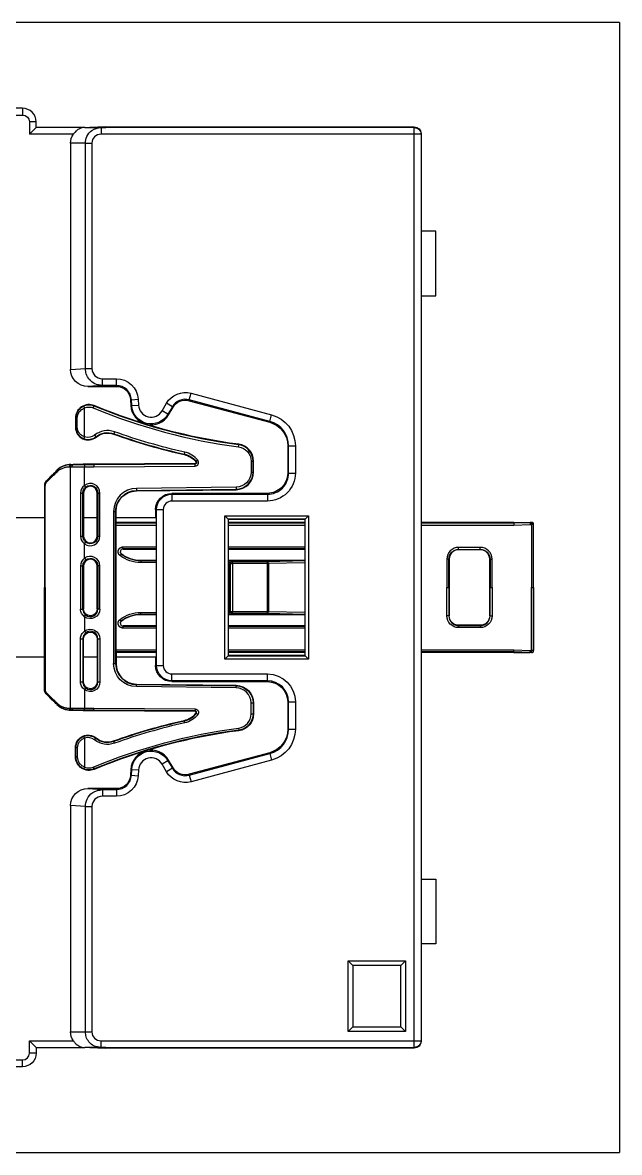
# Model space of a CAD drawing. Header units: inches. Extents: x 0 to 1189, y 0 to 841.
# Drawn here: x 768.5 to 812.7, y 446.8 to 530.5 of the extents above; entities that cross this region are included whole.
import ezdxf

# ---------------------------------------------------------------- set-up
doc = ezdxf.new("R2010")
doc.units = ezdxf.units.IN
doc.header["$MEASUREMENT"] = 0
doc.layers.add('1', color=7, linetype='Continuous', true_color=0xffffff)

msp = doc.modelspace()

# ---------------------------------------------------------------- linework, layer by layer
at = {"layer": '1', "color": 251}
for p, q in [((812.6601, 530.5041), (703.6273, 530.5041)), ((812.6601, 530.5041), (812.6601, 446.8041)), ((703.6273, 446.8041), (812.6601, 446.8041))]:
    msp.add_line(p, q, dxfattribs=at)
at = {"layer": '1', "color": 163}
for p, q in [((768.4773, 524.1541), (740.5773, 524.1541)), ((768.4773, 524.1541), (768.4773, 523.6541)), ((740.5773, 523.6541), (768.4773, 523.6541)), ((769.4773, 523.1541), (768.9773, 523.1541)), ((768.9773, 523.1541), (768.9773, 522.2335)), ((769.4773, 522.7335), (769.4773, 523.1541)), ((768.9773, 522.2335), (769.4773, 522.7335)), ((773.0823, 522.7335), (769.4773, 522.7335)), ((773.0823, 522.7335), (774.2823, 522.7335)), ((774.6454, 522.7791), (773.4454, 522.7335)), ((774.2823, 522.7335), (774.2823, 522.2335)), ((774.2823, 522.7335), (774.6454, 522.7335)), ((774.6454, 522.7791), (797.4773, 522.7791)), ((774.6454, 522.7791), (774.6454, 522.7335)), ((797.4773, 522.7335), (774.6454, 522.7335)), ((797.4773, 522.2335), (797.4773, 522.7335)), ((772.2362, 522.2335), (768.9773, 522.2335)), ((772.0273, 521.5835), (772.0273, 504.7984)), ((773.1261, 521.5835), (772.0273, 521.5835)), ((773.1261, 521.5835), (773.6081, 521.5835)), ((773.1261, 504.868), (773.1261, 521.5835)), ((773.6081, 521.5835), (773.6081, 504.868)), ((797.4773, 522.2335), (774.2823, 522.2335)), ((797.9773, 522.2335), (797.4773, 522.2335)), ((797.4773, 455.0746), (797.4773, 522.2335)), ((797.9773, 522.2335), (797.9773, 522.279)), ((797.9773, 522.2335), (797.9773, 455.0746)), ((799.0773, 515.0541), (797.9773, 515.0541)), ((799.0773, 510.2541), (799.0773, 515.0541)), ((797.9773, 510.2541), (799.0773, 510.2541)), ((772.0273, 504.7984), (773.1261, 504.868)), ((773.1261, 504.868), (773.6081, 504.868)), ((774.3825, 503.6214), (774.3825, 504.1213)), ((774.3825, 504.1213), (775.4188, 504.1213)), ((775.4188, 503.6214), (775.4188, 504.1213)), ((774.3825, 503.6214), (773.318, 503.5541)), ((773.318, 503.5541), (775.4188, 503.5541)), ((775.4188, 503.6214), (774.3825, 503.6214)), ((775.4188, 503.6214), (775.4188, 503.5541)), ((780.8161, 502.56), (780.9457, 503.0428)), ((780.9457, 503.0428), (786.9159, 501.4406)), ((776.5343, 502.5677), (776.4671, 502.5639)), ((776.4671, 502.5639), (776.492, 502.1267)), ((776.5343, 502.5677), (777.0334, 502.5962)), ((776.5593, 502.1306), (776.5343, 502.5677)), ((777.0334, 502.5962), (777.0584, 502.159)), ((778.801, 501.7374), (779.1326, 502.3009)), ((779.5635, 502.0474), (779.1326, 502.3009)), ((780.8161, 502.56), (780.7986, 502.4949)), ((780.7986, 502.4949), (786.7689, 500.8927)), ((786.7863, 500.9577), (780.8161, 502.56)), ((776.5593, 502.1306), (776.492, 502.1267)), ((776.5593, 502.1306), (777.0584, 502.159)), ((779.2319, 501.4838), (778.801, 501.7374)), ((779.5635, 502.0474), (779.2319, 501.4838)), ((779.2319, 501.4838), (779.2899, 501.4497)), ((779.2899, 501.4497), (779.6215, 502.0133)), ((779.5635, 502.0474), (779.6215, 502.0133)), ((786.7863, 500.9577), (786.9159, 501.4406)), ((786.7863, 500.9577), (786.7689, 500.8927)), ((788.1697, 499.1542), (788.1023, 499.1542)), ((788.1023, 499.1542), (788.1023, 497.1291)), ((788.1697, 499.1542), (788.6696, 499.1542)), ((788.1697, 497.1291), (788.1697, 499.1542)), ((788.6696, 499.1542), (788.6696, 497.1291)), ((788.1697, 497.1291), (788.1023, 497.1291)), ((788.1697, 497.1291), (788.6696, 497.1291)), ((779.5273, 495.6291), (779.5273, 495.5617)), ((786.6023, 495.6291), (779.5273, 495.6291)), ((779.5273, 495.5617), (779.5273, 495.0618)), ((779.5273, 495.5617), (786.6023, 495.5617)), ((786.6023, 495.5617), (786.6023, 495.6291)), ((786.6023, 495.5617), (786.6023, 495.0618)), ((786.6023, 495.0618), (779.5273, 495.0618)), ((778.3947, 494.4291), (778.3273, 494.4291)), ((778.3273, 494.4291), (778.3273, 493.8041)), ((778.3947, 482.8791), (778.3947, 494.4291)), ((778.3947, 494.4291), (778.8946, 494.4291)), ((778.8946, 494.4291), (778.8946, 482.8791)), ((783.4572, 483.3339), (783.4572, 493.9742)), ((783.4572, 493.9742), (783.7072, 493.7242)), ((783.4572, 493.9742), (789.6474, 493.9742)), ((789.3975, 493.7242), (789.6474, 493.9742)), ((789.6474, 493.9742), (789.6474, 483.3339)), ((770.0949, 493.8041), (738.4607, 493.8041)), ((773.9949, 493.8041), (772.9945, 493.8041)), ((778.3273, 493.8041), (775.3946, 493.8041)), ((778.3788, 493.8041), (778.3273, 493.8041)), ((778.3788, 483.5041), (778.3788, 493.8041)), ((783.7273, 493.7041), (783.7072, 493.7242)), ((783.7072, 493.7242), (783.7072, 483.5839)), ((789.3975, 493.7242), (783.7072, 493.7242)), ((783.7273, 493.7041), (789.3773, 493.7041)), ((783.7273, 483.6041), (783.7273, 493.7041)), ((789.3773, 493.7041), (789.3975, 493.7242)), ((789.3773, 493.7041), (789.3773, 483.6041)), ((789.3975, 483.5839), (789.3975, 493.7242)), ((770.0949, 483.5041), (738.4607, 483.5041)), ((773.9949, 483.5041), (772.9945, 483.5041)), ((778.3273, 483.5041), (775.3946, 483.5041)), ((778.3273, 483.5041), (778.3788, 483.5041)), ((778.3273, 483.5041), (778.3273, 482.8791)), ((783.4572, 483.3339), (783.7072, 483.5839)), ((789.6474, 483.3339), (783.4572, 483.3339)), ((783.7273, 483.6041), (783.7072, 483.5839)), ((783.7072, 483.5839), (789.3975, 483.5839)), ((789.3773, 483.6041), (783.7273, 483.6041)), ((789.3773, 483.6041), (789.3975, 483.5839)), ((789.3975, 483.5839), (789.6474, 483.3339)), ((778.3273, 482.8791), (778.3947, 482.8791)), ((778.3947, 482.8791), (778.8946, 482.8791)), ((779.5273, 482.2463), (786.6023, 482.2463)), ((779.5273, 481.7464), (779.5273, 482.2463)), ((786.6023, 481.7464), (786.6023, 482.2463)), ((779.5273, 481.7464), (779.5273, 481.6791)), ((786.6023, 481.7464), (779.5273, 481.7464)), ((779.5273, 481.6791), (786.6023, 481.6791)), ((786.6023, 481.7464), (786.6023, 481.6791)), ((788.1697, 480.1791), (788.1023, 480.1791)), ((788.1023, 480.1791), (788.1023, 478.1539)), ((788.1697, 478.1539), (788.1697, 480.1791)), ((788.1697, 480.1791), (788.6696, 480.1791)), ((788.6696, 480.1791), (788.6696, 478.1539)), ((788.1697, 478.1539), (788.1023, 478.1539)), ((788.1697, 478.1539), (788.6696, 478.1539)), ((786.7689, 476.4154), (780.7986, 474.8132)), ((780.8161, 474.7482), (786.7863, 476.3504)), ((786.7863, 476.3504), (786.7689, 476.4154)), ((786.7863, 476.3504), (786.9159, 475.8675)), ((779.2319, 475.8243), (778.801, 475.5708)), ((779.1326, 475.0072), (778.801, 475.5708)), ((779.2319, 475.8243), (779.2899, 475.8584)), ((779.2319, 475.8243), (779.5635, 475.2607)), ((779.6215, 475.2949), (779.2899, 475.8584)), ((786.9159, 475.8675), (780.9457, 474.2653)), ((776.492, 475.1814), (776.4671, 474.7442)), ((776.5343, 474.7404), (776.4671, 474.7442)), ((776.5593, 475.1776), (776.492, 475.1814)), ((776.5343, 474.7404), (776.5593, 475.1776)), ((776.5343, 474.7404), (777.0334, 474.7119)), ((776.5593, 475.1776), (777.0584, 475.1491)), ((777.0584, 475.1491), (777.0334, 474.7119)), ((779.5635, 475.2607), (779.1326, 475.0072)), ((779.5635, 475.2607), (779.6215, 475.2949)), ((780.8161, 474.7482), (780.7986, 474.8132)), ((780.8161, 474.7482), (780.9457, 474.2653)), ((775.4188, 473.7541), (773.318, 473.7541)), ((773.318, 473.7541), (774.3825, 473.6867)), ((775.4188, 473.6867), (775.4188, 473.7541)), ((774.3825, 473.6867), (774.3825, 473.1868)), ((774.3825, 473.6867), (775.4188, 473.6867)), ((775.4188, 473.1868), (774.3825, 473.1868)), ((775.4188, 473.6867), (775.4188, 473.1868)), ((772.0273, 472.5097), (772.0273, 455.7246)), ((773.1261, 472.4401), (772.0273, 472.5097)), ((773.1261, 472.4401), (773.6081, 472.4401)), ((773.1261, 455.7246), (773.1261, 472.4401)), ((773.6081, 472.4401), (773.6081, 455.7246)), ((797.9773, 467.0541), (799.0773, 467.0541)), ((799.0773, 467.0541), (799.0773, 462.2541)), ((799.0773, 462.2541), (797.9773, 462.2541)), ((792.5773, 461.0041), (792.9273, 460.6541)), ((792.5773, 455.7541), (792.5773, 461.0041)), ((792.5773, 461.0041), (796.8273, 461.0041)), ((792.9273, 460.6541), (792.9273, 456.1041)), ((796.4773, 460.6541), (792.9273, 460.6541)), ((796.4773, 460.6541), (796.8273, 461.0041)), ((796.4773, 456.1041), (796.4773, 460.6541)), ((796.8273, 461.0041), (796.8273, 455.7541)), ((772.0273, 455.7246), (773.1261, 455.7246)), ((773.1261, 455.7246), (773.6081, 455.7246)), ((792.5773, 455.7541), (792.9273, 456.1041)), ((796.8273, 455.7541), (792.5773, 455.7541)), ((792.9273, 456.1041), (796.4773, 456.1041)), ((796.4773, 456.1041), (796.8273, 455.7541)), ((769.4773, 454.5746), (768.9773, 455.0746)), ((768.9773, 454.1541), (768.9773, 455.0746)), ((768.9773, 455.0746), (772.2362, 455.0746)), ((769.4773, 454.5746), (769.4773, 454.1541)), ((769.4773, 454.5746), (773.0823, 454.5746)), ((774.2823, 454.5746), (773.0823, 454.5746)), ((773.4454, 454.5746), (774.6454, 454.5291)), ((774.2823, 454.5746), (774.2823, 455.0746)), ((774.2823, 455.0746), (797.4773, 455.0746)), ((774.6454, 454.5746), (774.2823, 454.5746)), ((774.6454, 454.5746), (774.6454, 454.5291)), ((774.6454, 454.5746), (797.4773, 454.5746)), ((797.4773, 454.5291), (774.6454, 454.5291)), ((797.4773, 454.5746), (797.4773, 455.0746)), ((797.4773, 455.0746), (797.9773, 455.0746)), ((797.9773, 455.0291), (797.9773, 455.0746)), ((740.5773, 453.6541), (768.4773, 453.6541)), ((768.4773, 453.1541), (768.4773, 453.6541)), ((769.4773, 454.1541), (768.9773, 454.1541)), ((768.4773, 453.1541), (740.5773, 453.1541))]:
    msp.add_line(p, q, dxfattribs=at)
at = {"layer": '1', "color": 252}
for p, q in [((773.0664, 501.9534), (773.006, 502.0907)), ((773.7091, 501.9597), (773.7668, 502.0982)), ((773.7795, 502.1288), (773.7668, 502.0982)), ((772.3951, 501.2056), (772.3951, 500.5215)), ((772.3951, 501.2056), (772.4275, 501.2056)), ((772.5231, 501.2056), (772.4275, 501.2056)), ((772.3951, 500.5215), (772.4275, 500.5215)), ((772.5231, 500.5215), (772.4275, 500.5215)), ((773.0664, 499.8181), (773.0139, 499.6776)), ((773.8022, 499.9384), (773.8966, 499.8219)), ((773.9175, 499.7961), (773.8966, 499.8219)), ((775.217, 500.0168), (775.2282, 500.048)), ((775.279, 500.1891), (775.2282, 500.048)), ((784.4571, 499.0809), (784.4764, 499.2297)), ((784.4806, 499.2626), (784.4764, 499.2297)), ((780.439, 498.5025), (780.4462, 498.5349)), ((780.4789, 498.6813), (780.4462, 498.5349)), ((781.4484, 498.0809), (781.3319, 497.9864)), ((785.3869, 498.0229), (785.5369, 498.0229)), ((785.3869, 498.0229), (785.3869, 497.1991)), ((785.5701, 498.0229), (785.5369, 498.0229)), ((785.5369, 497.1991), (785.5369, 498.0229)), ((785.5701, 497.1991), (785.5701, 498.0229)), ((771.0204, 497.3371), (771.0266, 497.3309)), ((772.0057, 497.595), (772.0057, 479.7132)), ((772.0412, 497.7451), (772.041, 497.7663)), ((772.2132, 497.7448), (772.2131, 497.769)), ((773.0654, 497.7476), (773.0664, 497.5976)), ((773.0664, 496.2171), (773.0664, 497.5976)), ((781.2435, 497.8331), (773.754, 497.7852)), ((773.754, 497.7852), (773.7542, 497.752)), ((781.2437, 497.7999), (773.7542, 497.752)), ((773.7542, 497.752), (773.7552, 497.602)), ((773.7552, 497.602), (781.2447, 497.6499)), ((781.2435, 497.8331), (781.2437, 497.7999)), ((781.2447, 497.6499), (781.2437, 497.7999)), ((781.3061, 497.9655), (781.3319, 497.9864)), ((785.3869, 497.1991), (785.5369, 497.1991)), ((785.5701, 497.1991), (785.5369, 497.1991)), ((770.6722, 496.9889), (770.2415, 496.5582)), ((770.2432, 496.5575), (770.2415, 496.5582)), ((770.6761, 496.985), (770.2432, 496.5575)), ((770.2432, 496.4514), (770.6761, 496.879)), ((770.6722, 496.9889), (770.6761, 496.985)), ((770.0951, 496.2047), (770.0959, 496.2043)), ((770.0951, 496.2046), (770.0951, 488.6541)), ((770.0959, 496.2043), (770.0959, 488.6541)), ((770.0959, 496.2043), (770.1398, 496.2043)), ((770.1398, 488.6541), (770.1398, 496.2043)), ((772.757, 495.6541), (772.9379, 495.6541)), ((772.757, 495.6541), (772.757, 492.4541)), ((772.9379, 495.6541), (772.9951, 495.6541)), ((772.9379, 492.4541), (772.9379, 495.6541)), ((772.9951, 495.6541), (772.9951, 492.4541)), ((773.1573, 496.0977), (773.0664, 496.2171)), ((773.9951, 492.4541), (773.9951, 495.6541)), ((773.9951, 495.6541), (774.0527, 495.6541)), ((774.0527, 495.6541), (774.0527, 492.4541)), ((774.0527, 495.6541), (774.2027, 495.6541)), ((774.2027, 492.4541), (774.2027, 495.6541)), ((784.2833, 496.0823), (776.8999, 495.9949)), ((776.8999, 495.9949), (776.9016, 495.8449)), ((776.9016, 495.8449), (784.2851, 495.9324)), ((776.902, 495.8118), (776.9016, 495.8449)), ((776.902, 495.8118), (784.2855, 495.8992)), ((784.2833, 496.0823), (784.2851, 495.9324)), ((784.2855, 495.8992), (784.2851, 495.9324)), ((775.2119, 494.2869), (775.3619, 494.2869)), ((775.2119, 494.2869), (775.2119, 483.0212)), ((775.3951, 494.2869), (775.3619, 494.2869)), ((775.3619, 483.0212), (775.3619, 494.2869)), ((775.3951, 493.4791), (775.3951, 494.2869)), ((775.3759, 493.2753), (778.3792, 493.2753)), ((775.3759, 493.2753), (775.3759, 484.0328)), ((775.3951, 493.4791), (775.3772, 493.4253)), ((778.3791, 493.4253), (775.3772, 493.4253)), ((778.379, 493.4791), (775.3951, 493.4791)), ((783.7275, 493.2753), (789.3778, 493.2753)), ((789.3776, 493.4253), (783.7276, 493.4253)), ((789.3778, 493.4791), (783.7278, 493.4791)), ((804.8353, 493.4253), (797.977, 493.4253)), ((797.977, 493.2753), (804.838, 493.2753)), ((804.8343, 493.4791), (797.9772, 493.4791)), ((804.8343, 493.4791), (806.0486, 493.4791)), ((804.8343, 493.4791), (804.8353, 493.4253)), ((806.0487, 493.4698), (804.8353, 493.4253)), ((804.8353, 493.4253), (804.838, 493.2753)), ((804.838, 493.2753), (806.0515, 493.3198)), ((806.1601, 493.4791), (806.0486, 493.4791)), ((806.0487, 493.4698), (806.0486, 493.4791)), ((806.1509, 493.4698), (806.0487, 493.4698)), ((806.0487, 493.4698), (806.0515, 493.3198)), ((806.0515, 493.3198), (806.1509, 493.3198)), ((806.1601, 493.4791), (806.1509, 493.4698)), ((806.1509, 493.4698), (806.1509, 493.3198)), ((806.3008, 493.3198), (806.1509, 493.3198)), ((806.1509, 493.3198), (806.1509, 488.6541)), ((806.1603, 493.4791), (806.1601, 493.4791)), ((806.3008, 493.3198), (806.3101, 493.3291)), ((806.3008, 488.6541), (806.3008, 493.3198)), ((806.3101, 493.3291), (806.3101, 493.3293)), ((806.3101, 483.979), (806.3101, 493.3291)), ((772.757, 492.4541), (772.9379, 492.4541)), ((772.9951, 492.4541), (772.9379, 492.4541)), ((774.0527, 492.4541), (773.9951, 492.4541)), ((774.0527, 492.4541), (774.2027, 492.4541)), ((773.0664, 491.8911), (773.1573, 492.0104)), ((773.0664, 490.8171), (773.0664, 491.8911)), ((775.9054, 491.5097), (775.9054, 491.6595)), ((775.9054, 491.6595), (778.379, 491.6595)), ((775.9054, 491.5041), (775.9054, 491.5097)), ((778.379, 491.5097), (775.9054, 491.5097)), ((775.9054, 491.5041), (778.379, 491.5041)), ((783.7272, 491.6595), (789.3772, 491.6595)), ((789.3772, 491.5097), (783.7272, 491.5097)), ((783.7272, 491.5041), (789.3772, 491.5041)), ((800.7601, 491.4768), (800.7601, 491.6268)), ((802.3601, 491.6268), (800.7601, 491.6268)), ((800.7601, 491.4768), (800.7601, 491.4541)), ((800.7601, 491.4768), (802.3601, 491.4768)), ((802.3601, 491.4541), (800.7601, 491.4541)), ((802.3601, 491.4768), (802.3601, 491.6268)), ((802.3601, 491.4768), (802.3601, 491.4541)), ((773.0664, 490.8171), (773.1573, 490.6977)), ((775.7796, 491.1415), (775.6878, 491.0231)), ((775.783, 491.146), (775.7796, 491.1415)), ((777.2218, 490.6541), (777.2218, 490.6484)), ((778.3788, 490.6541), (777.2218, 490.6541)), ((777.2218, 490.6484), (777.2218, 490.4986)), ((777.2218, 490.6484), (778.3789, 490.6484)), ((778.3788, 490.4986), (777.2218, 490.4986)), ((789.3771, 490.6541), (783.7273, 490.6541)), ((783.7273, 490.6484), (783.9481, 490.6484)), ((783.8059, 490.4986), (783.7273, 490.4986)), ((783.8057, 490.4912), (783.8057, 486.817)), ((783.8664, 490.4305), (783.8057, 490.4912)), ((783.9481, 490.6484), (784.0162, 490.5803)), ((784.0162, 490.5803), (786.6141, 490.5803)), ((784.0162, 490.4305), (784.0162, 490.5803)), ((786.6141, 490.5803), (789.3773, 490.6432)), ((786.6141, 490.4305), (786.6141, 490.5803)), ((789.3773, 490.4921), (786.6739, 490.4305)), ((800.0373, 490.7541), (799.8874, 490.7541)), ((799.8874, 490.7541), (799.8874, 488.6541)), ((800.0373, 490.7541), (800.0601, 490.7541)), ((800.0373, 488.6541), (800.0373, 490.7541)), ((800.0601, 490.7541), (800.0601, 486.5541)), ((803.0601, 486.5541), (803.0601, 490.7541)), ((803.0828, 490.7541), (803.0601, 490.7541)), ((803.0828, 490.7541), (803.0828, 488.6541)), ((803.0828, 490.7541), (803.2328, 490.7541)), ((803.2328, 488.6541), (803.2328, 490.7541)), ((772.757, 490.2541), (772.9379, 490.2541)), ((772.757, 490.2541), (772.757, 487.0541)), ((772.9951, 490.2541), (772.9379, 490.2541)), ((772.9379, 487.0541), (772.9379, 490.2541)), ((772.9951, 490.2541), (772.9951, 487.0541)), ((773.9951, 487.0541), (773.9951, 490.2541)), ((774.0527, 490.2541), (773.9951, 490.2541)), ((774.0527, 490.2541), (774.0527, 487.0541)), ((774.2027, 490.2541), (774.0527, 490.2541)), ((774.2027, 487.0541), (774.2027, 490.2541)), ((783.8664, 486.8776), (783.8664, 490.4305)), ((783.8664, 490.4305), (784.0162, 490.4305)), ((786.6141, 490.4305), (784.0162, 490.4305)), ((784.0162, 490.4305), (784.0162, 486.8776)), ((786.6141, 490.4305), (786.6739, 490.4305)), ((786.6141, 486.8776), (786.6141, 490.4305)), ((786.6739, 490.4305), (786.6739, 486.8776)), ((770.0951, 481.1035), (770.0951, 488.6541)), ((770.0959, 481.1038), (770.0959, 488.6541)), ((770.0959, 488.6541), (770.1398, 488.6541)), ((770.1398, 488.6541), (770.1398, 481.1038)), ((799.8874, 488.6541), (800.0373, 488.6541)), ((799.8874, 486.5541), (799.8874, 488.6541)), ((800.0373, 488.6541), (800.0373, 486.5541)), ((803.0828, 488.6541), (803.2328, 488.6541)), ((803.0828, 486.5541), (803.0828, 488.6541)), ((803.2328, 488.6541), (803.2328, 486.5541)), ((806.1509, 488.6541), (806.3008, 488.6541)), ((806.1509, 483.9883), (806.1509, 488.6541)), ((806.3008, 488.6541), (806.3008, 483.9883)), ((772.757, 487.0541), (772.9379, 487.0541)), ((772.9951, 487.0541), (772.9379, 487.0541)), ((773.0664, 486.4911), (773.1573, 486.6104)), ((773.0664, 486.4911), (773.0664, 485.4171)), ((774.0527, 487.0541), (773.9951, 487.0541)), ((774.2027, 487.0541), (774.0527, 487.0541)), ((777.2218, 486.6597), (777.2218, 486.8095)), ((777.2218, 486.8095), (778.3788, 486.8095)), ((778.3789, 486.6597), (777.2218, 486.6597)), ((777.2218, 486.6541), (777.2218, 486.6597)), ((777.2218, 486.6541), (778.3788, 486.6541)), ((783.7273, 486.8095), (783.8059, 486.8095)), ((783.9481, 486.6597), (783.7273, 486.6597)), ((783.7273, 486.6541), (789.3771, 486.6541)), ((783.8057, 486.817), (783.8664, 486.8776)), ((783.8664, 486.8776), (784.0162, 486.8776)), ((784.0162, 486.7278), (783.9481, 486.6597)), ((784.0162, 486.7278), (784.0162, 486.8776)), ((784.0162, 486.8776), (786.6141, 486.8776)), ((786.6141, 486.7278), (784.0162, 486.7278)), ((786.6141, 486.7278), (786.6141, 486.8776)), ((786.6141, 486.8776), (786.6739, 486.8776)), ((789.3773, 486.6649), (786.6141, 486.7278)), ((786.6739, 486.8776), (789.3773, 486.816)), ((800.0373, 486.5541), (799.8874, 486.5541)), ((800.0373, 486.5541), (800.0601, 486.5541)), ((803.0828, 486.5541), (803.0601, 486.5541)), ((803.0828, 486.5541), (803.2328, 486.5541)), ((775.7796, 486.1666), (775.6878, 486.285)), ((775.783, 486.1621), (775.7796, 486.1666)), ((775.9054, 485.8041), (775.9054, 485.7984)), ((778.379, 485.8041), (775.9054, 485.8041)), ((775.9054, 485.7984), (775.9054, 485.6486)), ((775.9054, 485.7984), (778.379, 485.7984)), ((778.379, 485.6486), (775.9054, 485.6486)), ((789.3772, 485.8041), (783.7272, 485.8041)), ((783.7272, 485.7984), (789.3772, 485.7984)), ((789.3772, 485.6486), (783.7272, 485.6486)), ((802.3601, 485.8541), (800.7601, 485.8541)), ((800.7601, 485.8313), (800.7601, 485.8541)), ((800.7601, 485.8313), (800.7601, 485.6813)), ((800.7601, 485.8313), (802.3601, 485.8313)), ((802.3601, 485.6813), (800.7601, 485.6813)), ((802.3601, 485.8313), (802.3601, 485.8541)), ((802.3601, 485.8313), (802.3601, 485.6813)), ((772.757, 484.8541), (772.9379, 484.8541)), ((772.757, 481.6541), (772.757, 484.8541)), ((772.9951, 484.8541), (772.9379, 484.8541)), ((772.9379, 484.8541), (772.9379, 481.6541)), ((772.9951, 481.6541), (772.9951, 484.8541)), ((773.0664, 485.4171), (773.1573, 485.2977)), ((773.9951, 484.8541), (773.9951, 481.6541)), ((774.0527, 484.8541), (773.9951, 484.8541)), ((774.0527, 481.6541), (774.0527, 484.8541)), ((774.0527, 484.8541), (774.2027, 484.8541)), ((774.2027, 484.8541), (774.2027, 481.6541)), ((775.3759, 484.0328), (778.3792, 484.0328)), ((778.3791, 483.8828), (775.3772, 483.8828)), ((775.3951, 483.8291), (775.3772, 483.8828)), ((778.379, 483.8291), (775.3951, 483.8291)), ((775.3951, 483.8291), (775.3951, 483.0212)), ((783.7275, 484.0328), (789.3778, 484.0328)), ((789.3776, 483.8828), (783.7276, 483.8828)), ((789.3778, 483.8291), (783.7278, 483.8291)), ((797.977, 484.0328), (804.838, 484.0328)), ((804.8353, 483.8828), (797.977, 483.8828)), ((804.8343, 483.8291), (797.9772, 483.8291)), ((804.8343, 483.8291), (804.8353, 483.8828)), ((804.8343, 483.8291), (806.0486, 483.8291)), ((804.8353, 483.8828), (804.838, 484.0328)), ((806.0487, 483.8383), (804.8353, 483.8828)), ((804.838, 484.0328), (806.0515, 483.9883)), ((806.0487, 483.8383), (806.0486, 483.8291)), ((806.1601, 483.8291), (806.0486, 483.8291)), ((806.0487, 483.8383), (806.0515, 483.9883)), ((806.1509, 483.8383), (806.0487, 483.8383)), ((806.0515, 483.9883), (806.1509, 483.9883)), ((806.3008, 483.9883), (806.1509, 483.9883)), ((806.1509, 483.8383), (806.1509, 483.9883)), ((806.1601, 483.8291), (806.1509, 483.8383)), ((806.1603, 483.8291), (806.1601, 483.8291)), ((806.3008, 483.9883), (806.3101, 483.979)), ((806.3101, 483.979), (806.3101, 483.9789)), ((775.2119, 483.0212), (775.3619, 483.0212)), ((775.3951, 483.0212), (775.3619, 483.0212)), ((772.757, 481.6541), (772.9379, 481.6541)), ((772.9379, 481.6541), (772.9951, 481.6541)), ((773.9951, 481.6541), (774.0527, 481.6541)), ((774.0527, 481.6541), (774.2027, 481.6541)), ((776.8999, 481.3132), (776.9016, 481.4632)), ((784.2833, 481.2258), (776.8999, 481.3132)), ((776.902, 481.4963), (776.9016, 481.4632)), ((776.9016, 481.4632), (784.2851, 481.3758)), ((776.902, 481.4963), (784.2855, 481.4089)), ((784.2833, 481.2258), (784.2851, 481.3758)), ((784.2855, 481.4089), (784.2851, 481.3758)), ((770.0951, 481.1034), (770.0959, 481.1038)), ((770.0959, 481.1038), (770.1398, 481.1038)), ((770.2432, 480.7506), (770.2415, 480.7499)), ((770.6722, 480.3192), (770.2415, 480.7499)), ((770.2432, 480.8567), (770.6761, 480.4292)), ((770.6761, 480.3231), (770.2432, 480.7506)), ((773.1573, 481.2104), (773.0664, 481.0911)), ((773.0664, 481.0911), (773.0664, 479.7105)), ((770.6722, 480.3192), (770.6761, 480.3231)), ((771.0204, 479.971), (771.0266, 479.9773)), ((773.0654, 479.5605), (773.0664, 479.7105)), ((773.7542, 479.5561), (773.7552, 479.7061)), ((773.7552, 479.7061), (781.2447, 479.6582)), ((781.2447, 479.6582), (781.2437, 479.5082)), ((785.3869, 480.109), (785.5369, 480.109)), ((785.3869, 479.2852), (785.3869, 480.109)), ((785.5701, 480.109), (785.5369, 480.109)), ((785.5369, 480.109), (785.5369, 479.2852)), ((785.5701, 480.109), (785.5701, 479.2852)), ((772.0412, 479.563), (772.041, 479.5418)), ((772.2132, 479.5633), (772.2131, 479.5391)), ((773.754, 479.5229), (773.7542, 479.5561)), ((781.2435, 479.475), (773.754, 479.5229)), ((781.2437, 479.5082), (773.7542, 479.5561)), ((780.439, 478.8056), (780.4462, 478.7732)), ((780.4789, 478.6268), (780.4462, 478.7732)), ((781.2435, 479.475), (781.2437, 479.5082)), ((781.3061, 479.3426), (781.3319, 479.3217)), ((781.4484, 479.2273), (781.3319, 479.3217)), ((785.3869, 479.2852), (785.5369, 479.2852)), ((785.5701, 479.2852), (785.5369, 479.2852)), ((784.4571, 478.2272), (784.4764, 478.0784)), ((784.4806, 478.0455), (784.4764, 478.0784)), ((773.0664, 477.49), (773.0139, 477.6305)), ((773.8022, 477.3697), (773.8966, 477.4862)), ((773.9175, 477.512), (773.8966, 477.4862)), ((775.217, 477.2913), (775.2282, 477.2601)), ((775.279, 477.119), (775.2282, 477.2601)), ((772.3951, 476.1025), (772.3951, 476.7866)), ((772.3951, 476.7866), (772.4275, 476.7866)), ((772.5231, 476.7866), (772.4275, 476.7866)), ((772.3951, 476.1025), (772.4275, 476.1025)), ((772.5231, 476.1025), (772.4275, 476.1025)), ((773.0664, 475.3547), (773.006, 475.2174)), ((773.7091, 475.3484), (773.7668, 475.21)), ((773.7795, 475.1793), (773.7668, 475.21))]:
    msp.add_line(p, q, dxfattribs=at)
at = {"layer": '1', "color": 163}
for centre, radius, start, end in [((768.4773, 523.1541), 1, 0, 90), ((775.4188, 502.5041), 1.1174, 3.265982, 90), ((780.5265, 501.4808), 1.1174, 74.977673, 149.527904), ((777.9936, 502.2124), 1.504, 183.265945, 329.527904), ((777.9936, 502.2124), 0.9367, 183.265925, 329.527904), ((786.3023, 499.1542), 1.8674, 0, 74.977673), ((786.6023, 497.1291), 1.5674, 270, 0.000032), ((779.5273, 494.4291), 0.6327, 90, 180), ((779.5273, 482.8791), 0.6327, 180, 270), ((786.6023, 480.1791), 1.5674, 0, 90), ((786.3023, 478.1539), 1.8674, 285.022358, 359.999971), ((777.9936, 475.0957), 1.504, 30.472107, 176.734018), ((777.9936, 475.0957), 0.9367, 30.472113, 176.734018), ((775.4188, 474.8041), 1.1174, 270, 356.73394), ((780.5265, 475.8273), 1.1174, 210.472096, 285.022327), ((768.4773, 454.1541), 0.5, 270, 0)]:
    msp.add_arc(centre, radius, start, end, dxfattribs=at)
at = {"layer": '1', "color": 163, "extrusion": (0, 0, -1)}
for centre, radius, start, end in [((-768.4773, 523.1541), 0.5, 90, 180), ((-797.4773, 522.2335), 0.5, 90, 180), ((-775.4188, 502.5041), 1.6173, 90, 176.734018), ((-775.4188, 502.5041), 1.05, 90, 176.734018), ((-780.5265, 501.4808), 1.6173, 30.472096, 105.022327), ((-780.5265, 501.4808), 1.05, 30.472096, 105.022327), ((-777.9936, 502.2124), 1.4367, 210.472096, 356.734055), ((-786.3023, 499.1542), 2.3673, 105.022327, 180), ((-786.3023, 499.1542), 1.8, 105.022436, 180), ((-786.6023, 497.1291), 1.5, 179.999968, 270), ((-786.6023, 497.1291), 2.0673, 179.999976, 270), ((-779.5273, 494.4291), 1.2, 0, 90), ((-779.5273, 494.4291), 1.1326, 0, 90), ((-779.5273, 482.8791), 1.2, 270, 0), ((-779.5273, 482.8791), 1.1326, 270, 0), ((-786.6023, 480.1791), 2.0673, 90, 180), ((-786.6023, 480.1791), 1.5, 90, 180), ((-786.3023, 478.1539), 1.8, 180, 254.977131), ((-786.3023, 478.1539), 2.3673, 180, 254.977642), ((-777.9936, 475.0957), 1.4367, 3.265982, 149.527893), ((-775.4188, 474.8041), 1.05, 183.26606, 270), ((-775.4188, 474.8041), 1.6173, 183.266036, 270), ((-780.5265, 475.8273), 1.6173, 254.977673, 329.527904), ((-780.5265, 475.8273), 1.05, 254.977673, 329.527904), ((-797.4773, 455.0746), 0.5, 180, 270), ((-768.4773, 454.1541), 1, 180, 270)]:
    msp.add_arc(centre, radius, start, end, dxfattribs=at)
at = {"layer": '1', "color": 252}
for centre, radius, start, end in [((773.3951, 501.2056), 1, 67.390973, 180), ((773.3951, 501.2056), 0.9668, 67.390973, 113.727257), ((789.8494, 540.7171), 41.9839, 247.390973, 262.620665), ((773.3291, 500.5215), 0.934, 180.000109, 309.049045), ((773.3291, 500.5215), 0.9009, 249.519995, 309.049045), ((774.763, 498.7539), 1.5252, 70.225664, 129.049045), ((789.8494, 540.7171), 43.2507, 250.225664, 257.433186), ((789.8494, 540.7171), 43.2176, 250.225664, 257.433186), ((784.3201, 498.0229), 1.2168, 359.99995, 82.620665), ((784.3201, 498.0229), 1.25, 0, 82.620665), ((780.1017, 496.9894), 1.7335, 39.024059, 77.433186), ((781.243, 497.9144), 0.2644, 270.366535, 39.024059), ((784.2701, 497.1991), 1.2668, 270.678295, 0), ((784.2701, 497.1991), 1.3, 270.678489, 0), ((773.4951, 495.6541), 0.7076, 360, 127.286502), ((773.4951, 495.6541), 0.5, 0, 180), ((776.9201, 494.2869), 1.7082, 90.678295, 180), ((773.4951, 492.4541), 0.5, 180, 0), ((773.4951, 492.4541), 0.7076, 232.713498, 360), ((800.7601, 490.7541), 0.8727, 90, 180), ((800.7601, 490.7541), 0.7, 90, 180), ((802.3601, 490.7541), 0.8727, 0, 90), ((802.3601, 490.7541), 0.7, 0, 90), ((773.4951, 490.2541), 0.5, 0, 180), ((773.4951, 490.2541), 0.7076, 0, 127.286502), ((777.2218, 493.0041), 2.3557, 232.248383, 270), ((773.4951, 487.0541), 0.5576, 232.713498, 360), ((777.2218, 484.3041), 2.3557, 90, 127.751616), ((800.7601, 486.5541), 0.7227, 180, 270), ((802.3601, 486.5541), 0.7227, 270, 360), ((773.4951, 484.8541), 0.5576, 0, 127.286502), ((776.9201, 483.0212), 1.5582, 179.999915, 269.321705), ((776.9201, 483.0212), 1.525, 179.999831, 269.321573), ((773.4951, 481.6541), 0.5576, 232.713498, 0), ((784.2701, 480.109), 1.1168, 0, 89.321705), ((780.1017, 480.3187), 1.5503, 282.566814, 320.975941), ((780.1017, 480.3187), 1.5835, 282.566814, 320.975941), ((781.243, 479.3938), 0.0813, 320.975941, 89.633465), ((781.243, 479.3938), 0.1144, 320.975941, 89.633465), ((784.3201, 479.2852), 1.0668, 277.379335, 0.000056), ((789.8494, 436.591), 41.8339, 97.379335, 112.609027), ((789.8494, 436.591), 41.8007, 97.379335, 112.609027), ((789.8494, 436.591), 43.0676, 102.566814, 109.774336), ((773.3291, 476.7866), 0.7509, 50.950955, 110.480005), ((774.763, 478.5542), 1.3752, 230.950955, 289.774336), ((774.763, 478.5542), 1.342, 230.950955, 289.774336), ((773.3951, 476.1025), 0.8168, 246.272743, 292.609027)]:
    msp.add_arc(centre, radius, start, end, dxfattribs=at)
at = {"layer": '1', "color": 252, "extrusion": (0, 0, -1)}
for centre, radius, start, end in [((-773.3951, 501.2056), 0.8168, 66.272743, 112.609027), ((-789.8494, 540.7171), 41.8339, 277.379335, 292.609027), ((-789.8494, 540.7171), 41.8007, 277.379335, 292.609027), ((-773.3291, 500.5215), 0.7509, 230.950955, 290.480005), ((-774.763, 498.7539), 1.3752, 50.950955, 109.774336), ((-774.763, 498.7539), 1.342, 50.950955, 109.774336), ((-789.8494, 540.7171), 43.0676, 282.566814, 289.774336), ((-784.3201, 498.0229), 1.0668, 97.379335, 180.000056), ((-780.1017, 496.9894), 1.5503, 102.566814, 140.975941), ((-780.1017, 496.9894), 1.5835, 102.566814, 140.975941), ((-781.243, 497.9144), 0.0813, 140.975941, 269.633465), ((-781.243, 497.9144), 0.1144, 140.975941, 269.633465), ((-784.2701, 497.1991), 1.1168, 180, 269.321705), ((-773.4951, 495.6541), 0.5576, 52.713498, 180), ((-776.9201, 494.2869), 1.5582, 359.999917, 89.321705), ((-776.9201, 494.2869), 1.525, 359.999831, 89.321573), ((-773.4951, 492.4541), 0.5576, 180, 307.286502), ((-800.7601, 490.7541), 0.7227, 360, 90), ((-802.3601, 490.7541), 0.7227, 90, 180), ((-773.4951, 490.2541), 0.5576, 52.713498, 180), ((-777.2218, 493.0041), 2.5054, 270, 307.751617), ((-777.2218, 493.0041), 2.35, 270, 307.751614), ((-773.4951, 487.0541), 0.5, 180, 0), ((-773.4951, 487.0541), 0.7076, 180, 307.286502), ((-777.2218, 484.3041), 2.5054, 52.248384, 90), ((-777.2218, 484.3041), 2.35, 52.248386, 90), ((-800.7601, 486.5541), 0.8727, 270, 0), ((-800.7601, 486.5541), 0.7, 270, 0), ((-802.3601, 486.5541), 0.7, 180, 270), ((-802.3601, 486.5541), 0.8727, 180, 270), ((-773.4951, 484.8541), 0.7076, 52.713498, 180), ((-773.4951, 484.8541), 0.5, 360, 180), ((-776.9201, 483.0212), 1.7082, 270.678295, 0.000076), ((-773.4951, 481.6541), 0.5, 180, 360), ((-773.4951, 481.6541), 0.7076, 180, 307.286502), ((-784.2701, 480.109), 1.2668, 90.678295, 180), ((-784.2701, 480.109), 1.3, 90.678489, 180), ((-781.243, 479.3938), 0.2644, 90.366535, 219.024059), ((-789.8494, 436.591), 43.2507, 70.225664, 77.433186), ((-789.8494, 436.591), 43.2176, 70.225664, 77.433186), ((-780.1017, 480.3187), 1.7335, 219.024059, 257.433186), ((-784.3201, 479.2852), 1.2168, 179.99995, 262.620665), ((-784.3201, 479.2852), 1.25, 180, 262.620665), ((-789.8494, 436.591), 41.9839, 67.390973, 82.620665), ((-773.3291, 476.7866), 0.934, 0.000109, 129.049045), ((-773.3291, 476.7866), 0.9009, 69.519995, 129.049045), ((-774.763, 478.5542), 1.5252, 250.225664, 309.049045), ((-773.3951, 476.1025), 1, 247.390973, 0), ((-773.3951, 476.1025), 0.9668, 247.390973, 293.727257)]:
    msp.add_arc(centre, radius, start, end, dxfattribs=at)
at = {"layer": '1', "color": 163, "extrusion": (0, 0, -1)}
for centre, major_axis, ratio, start_param, end_param in [((797.4773, 522.279), (0, 0.5), 0.9999452, 0, 1.5707963), ((773.2203, 521.5835), (1.193, 0), 0.9639926, 3.1415927, 3.7422894), ((773.324, 504.8042), (-1.2943, -0.0819), 0.9638562, 4.7779423, 6.3440975), ((773.324, 472.5039), (1.2943, -0.0819), 0.9638562, 3.0806805, 4.6468357), ((773.2203, 455.7246), (-1.193, 0), 0.9639926, 5.6824886, 6.2831853), ((797.4773, 455.0291), (0, 0.5), 0.9999452, 1.5707963, 3.1415927)]:
    msp.add_ellipse(centre, major_axis=major_axis, ratio=ratio, start_param=start_param, end_param=end_param, dxfattribs=at)
at = {"layer": '1', "color": 163}
for centre, major_axis, ratio, start_param, end_param in [((774.2823, 521.5835), (0.6743, 0), 0.9639926, 1.5707963, 3.1415927), ((774.3861, 504.8714), (-0.7766, -0.0491), 0.9638562, 6.2222731, 7.7884283), ((774.3861, 472.4367), (0.7766, -0.0491), 0.9638562, 1.6363496, 3.2025048), ((774.2823, 455.7246), (-0.6743, 0), 0.9639926, 0, 1.5707963)]:
    msp.add_ellipse(centre, major_axis=major_axis, ratio=ratio, start_param=start_param, end_param=end_param, dxfattribs=at)
at = {"layer": '1', "color": 252}
for centre, major_axis, ratio, start_param, end_param in [((771.1325, 497.2247), (-0.1053, 0.1068), 0.5801421, 0.010714, 1.0514264), ((772.0421, 497.5951), (0.0003, 0.15), 0.7071059, 0.0123414, 1.5724437), ((772.1118, 497.595), (0.0003, 0.15), 0.7071058, 0.0123415, 1.5724437), ((770.6722, 497.7703), (2, 0.0128), 0.0087267, 5.4661345, 5.5918805), ((772.2142, 497.5948), (0.0001, 0.15), 0.6312545, 0.0112519, 1.5712418), ((770.4929, 496.2031), (-0.3463, 0.0695), 0.9905167, 5.6941446, 6.4795112), ((770.3493, 496.4514), (-0.1054, 0.1067), 0.5797253, 0.0107101, 1.0507897), ((770.7821, 496.879), (-0.1054, 0.1067), 0.5797253, 0.0107101, 1.0507897), ((775.3772, 493.2753), (0, 0.15), 0.0087269, 0.0261799, 1.5707963), ((806.1509, 493.3198), (-0.1061, 0.1061), 0.999315, 3.9273334, 5.4974445), ((806.16, 493.329), (0.1062, 0.1062), 0.9986309, 5.4991569, 7.0672137), ((783.9481, 490.4986), (0.058, 0.14), 0.928627, 0.4195638, 1.9380002), ((784.0162, 490.4305), (-0.1061, -0.1061), 0.9972647, 3.9283603, 5.4964176), ((786.6141, 490.4305), (-0.0034, 0.15), 0.398662, 4.7033047, 6.2260874), ((783.9481, 486.8095), (-0.058, 0.14), 0.928627, 1.2035924, 2.7220289), ((784.0162, 486.8776), (-0.1061, 0.1061), 0.9972647, 0.7867677, 2.354825), ((786.6141, 486.8776), (0.0034, 0.15), 0.398662, 3.1986906, 4.7214733), ((775.3772, 484.0328), (0, 0.15), 0.0087269, 1.5707963, 3.1154127), ((806.1509, 483.9883), (-0.1061, -0.1061), 0.999315, 0.7857408, 2.3558519), ((806.16, 483.9792), (-0.1062, 0.1062), 0.9986309, 2.3575643, 3.925621), ((770.4929, 481.1051), (0.3463, 0.0695), 0.9905167, 2.9452668, 3.7306334), ((770.3493, 480.8567), (-0.1054, -0.1067), 0.5797253, 5.2323956, 6.2724752), ((770.7821, 480.4292), (-0.1054, -0.1067), 0.5797253, 5.2323956, 6.2724752), ((771.1325, 480.0834), (-0.1053, -0.1068), 0.5801421, 5.2317589, 6.2724713), ((772.0421, 479.713), (0.0003, -0.15), 0.7071059, 4.7107416, 6.2708439), ((772.1118, 479.7132), (0.0003, -0.15), 0.7071058, 4.7107416, 6.2708438), ((772.2142, 479.7133), (0.0001, -0.15), 0.6312545, 4.7119435, 6.2719334), ((770.6722, 479.5379), (-2, 0.0128), 0.0087267, 3.8328975, 3.9586435)]:
    msp.add_ellipse(centre, major_axis=major_axis, ratio=ratio, start_param=start_param, end_param=end_param, dxfattribs=at)
at = {"layer": '1', "color": 252, "extrusion": (0, 0, -1)}
for centre, major_axis, start_param, end_param in [((783.9559, 490.4907), (0.1064, -0.1064), 2.357564, 2.4071848), ((783.9559, 486.8174), (-0.1064, -0.1064), 0.7344078, 0.7840286)]:
    msp.add_ellipse(centre, major_axis=major_axis, ratio=0.9972647, start_param=start_param, end_param=end_param, dxfattribs=at)
at = {"layer": '1', "color": 163}
for points, knots in [([(773.0823, 522.7335), (773.0058, 522.7275), (772.8528, 522.7156), (772.6294, 522.6172), (772.4157, 522.461), (772.296, 522.3093), (772.2362, 522.2335)], [0, 0, 0, 0, 0.2504967, 0.5004646, 0.7503849, 1, 1, 1, 1]), ([(773.1261, 521.5835), (773.1475, 521.7467), (773.1951, 522.1096), (773.6097, 522.6104), (774.046, 522.6903), (774.2823, 522.7335)], [0, 0, 0, 0, 0.2725851, 0.6058967, 1, 1, 1, 1]), ([(774.3825, 503.6214), (774.1887, 503.6476), (773.8214, 503.6974), (773.4069, 504.0403), (773.1676, 504.4464), (773.1393, 504.7341), (773.1261, 504.868)], [0, 0, 0, 0, 0.2959754, 0.5611251, 0.7956679, 1, 1, 1, 1]), ([(773.1261, 472.4401), (773.1508, 472.6218), (773.2051, 473.0198), (773.6621, 473.5568), (774.1307, 473.6413), (774.3825, 473.6867)], [0, 0, 0, 0, 0.2796745, 0.6128467, 1, 1, 1, 1]), ([(774.2823, 454.5746), (774.1002, 454.5996), (773.7567, 454.6467), (773.3755, 454.9704), (773.1619, 455.3443), (773.1374, 455.6048), (773.1261, 455.7246)], [0, 0, 0, 0, 0.3018947, 0.5691109, 0.8017306, 1, 1, 1, 1]), ([(772.2362, 455.0746), (772.2852, 455.0057), (772.3399, 454.9398), (772.3973, 454.8824), (772.4702, 454.8096), (772.5495, 454.7481), (772.6303, 454.701), (772.7322, 454.6416), (772.8396, 454.603), (772.9466, 454.5856), (772.9898, 454.5786), (773.0334, 454.5749), (773.0727, 454.5747), (773.0773, 454.5746), (773.0819, 454.5746), (773.0865, 454.5746)], [0, 0, 0, 0, 0.2195734, 0.2195734, 0.2195734, 0.4991163, 0.4991163, 0.4991163, 0.8524964, 0.8524964, 0.8524964, 0.9939779, 0.9939779, 0.9939779, 1, 1, 1, 1])]:
    msp.add_open_spline(points, degree=3, knots=knots, dxfattribs=at)
at = {"layer": '1', "color": 252}
for points, degree, knots in [([(773.006, 502.0907), (772.9917, 502.0842), (772.9629, 502.071), (772.9213, 502.0488), (772.8809, 502.0247), (772.8419, 501.9988), (772.8044, 501.9712), (772.7683, 501.9418), (772.7338, 501.9108), (772.7009, 501.8783), (772.6696, 501.8444), (772.6399, 501.809), (772.612, 501.7723), (772.5771, 501.7217), (772.538, 501.6554), (772.4987, 501.5716), (772.4674, 501.4841), (772.4447, 501.3935), (772.4302, 501.3003), (772.4284, 501.2373), (772.4275, 501.2056)], 3, [0, 0, 0, 0, 0.042271, 0.0843253, 0.1262064, 0.1679511, 0.2095898, 0.2511478, 0.2926459, 0.3341008, 0.3755266, 0.4169347, 0.4583355, 0.4997381, 0.5824641, 0.6653281, 0.7483854, 0.8317239, 0.9155036, 1, 1, 1, 1]), ([(772.5231, 501.2056), (772.538, 501.315), (772.5673, 501.5313), (772.7718, 501.801), (772.9668, 501.9019), (773.0664, 501.9534)], 3, [0, 0, 0, 0, 0.3333336, 0.659677, 1, 1, 1, 1]), ([(772.4275, 500.5215), (772.4277, 500.506), (772.4282, 500.4751), (772.4319, 500.4291), (772.4379, 500.3835), (772.4462, 500.3385), (772.4567, 500.2942), (772.4694, 500.2506), (772.4843, 500.2078), (772.5013, 500.1658), (772.5203, 500.1248), (772.5413, 500.0849), (772.5642, 500.046), (772.6057, 499.983), (772.6725, 499.9006), (772.7614, 499.8198), (772.8727, 499.7399), (772.9568, 499.7028), (773.0139, 499.6776)], 3, [0, 0, 0, 0, 0.0423557, 0.0844574, 0.1263598, 0.1681093, 0.2097449, 0.2512984, 0.2927949, 0.334254, 0.3756901, 0.4171133, 0.4585305, 0.4999461, 0.6248924, 0.7497222, 0.829943, 1, 1, 1, 1]), ([(773.0664, 499.8181), (772.9914, 499.8501), (772.8441, 499.9129), (772.6705, 500.0781), (772.5466, 500.2828), (772.5309, 500.4424), (772.5231, 500.5215)], 3, [0, 0, 0, 0, 0.2549352, 0.5006598, 0.7522788, 1, 1, 1, 1]), ([(771.0265, 497.2247), (771.0355, 497.2334), (771.0584, 497.2555), (771.1015, 497.2935), (771.1616, 497.3413), (771.2464, 497.3996), (771.3479, 497.4566), (771.462, 497.5069), (771.5769, 497.5456), (771.6913, 497.5729), (771.794, 497.5881), (771.8741, 497.5944), (771.9184, 497.5949), (771.9361, 497.5951)], 3, [0, 0, 0, 0, 0.033952, 0.0867699, 0.1585533, 0.2494698, 0.380983, 0.4992434, 0.6226444, 0.7495266, 0.8614843, 0.9448885, 1, 1, 1, 1]), ([(773.754, 497.7852), (773.5403, 497.7838), (773.3178, 497.782), (773.1911, 497.7809), (773.0494, 497.7795), (772.9634, 497.7787), (772.9025, 497.7781), (772.706, 497.776), (772.5318, 497.7737), (772.3549, 497.7714), (772.2131, 497.769)], 2, [0, 0, 0, 0.25, 0.25, 0.375, 0.375, 0.5, 0.5, 0.75, 0.75, 1, 1, 1]), ([(773.0677, 497.7476), (773.0631, 497.7476), (773.032, 497.7474), (772.9984, 497.7472), (772.9313, 497.7468), (772.7978, 497.7461), (772.6664, 497.7455), (772.5229, 497.7451), (772.4254, 497.7449), (772.3106, 497.7448), (772.2495, 497.7448), (772.2132, 497.7448)], 3, [0, 0, 0, 0, 0.000243, 0.0623147, 0.1247976, 0.2500358, 0.4999012, 0.5641279, 0.7498807, 0.8514025, 1, 1, 1, 1]), ([(770.2415, 496.5582), (770.2182, 496.5349), (770.1975, 496.5097), (770.1614, 496.4555), (770.1457, 496.4263), (770.1206, 496.3658), (770.1112, 496.3347), (770.0984, 496.2707), (770.0951, 496.2376), (770.0951, 496.2046)], 3, [0, 0, 0, 0, 0.25, 0.25, 0.5, 0.5, 0.75, 0.75, 1, 1, 1, 1]), ([(772.9379, 495.6541), (772.941, 495.6969), (772.9471, 495.7824), (773.0051, 495.9454), (773.0965, 496.0369), (773.1573, 496.0977)], 3, [0, 0, 0, 0, 0.251439, 0.5023705, 1, 1, 1, 1]), ([(773.1573, 492.0104), (773.1251, 492.0387), (773.0608, 492.0954), (772.9667, 492.2406), (772.9494, 492.3688), (772.9379, 492.4541)], 3, [0, 0, 0, 0, 0.2514085, 0.5023509, 1, 1, 1, 1]), ([(775.6878, 491.0231), (775.6758, 491.0327), (775.6668, 491.0407), (775.6584, 491.0482), (775.6471, 491.0599), (775.6296, 491.0782), (775.6125, 491.1026), (775.5825, 491.1457), (775.5658, 491.2016), (775.551, 491.2516), (775.5523, 491.3103), (775.5535, 491.3626), (775.572, 491.4181), (775.5887, 491.4681), (775.6224, 491.5152), (775.6533, 491.5585), (775.6995, 491.5928), (775.7421, 491.6245), (775.7969, 491.6426), (775.8207, 491.6505), (775.8505, 491.6553), (775.8588, 491.6567), (775.8723, 491.658), (775.8847, 491.6592), (775.9054, 491.6595)], 2, [0, 0, 0, 0.03125, 0.03125, 0.0625, 0.0625, 0.125, 0.125, 0.25, 0.25, 0.375, 0.375, 0.5, 0.5, 0.625, 0.625, 0.75, 0.75, 0.875, 0.875, 0.9375, 0.9375, 0.9625, 0.9625, 1, 1, 1]), ([(772.9379, 490.2541), (772.941, 490.2969), (772.9471, 490.3824), (773.0051, 490.5454), (773.0965, 490.6369), (773.1573, 490.6977)], 3, [0, 0, 0, 0, 0.251439, 0.5023705, 1, 1, 1, 1]), ([(773.0664, 486.4911), (772.9799, 486.5656), (772.8069, 486.7149), (772.7737, 486.941), (772.757, 487.0541)], 3, [0, 0, 0, 0, 0.4998803, 1, 1, 1, 1]), ([(772.9379, 487.0541), (772.9493, 486.9685), (772.9663, 486.84), (773.0609, 486.695), (773.1251, 486.6386), (773.1573, 486.6104)], 3, [0, 0, 0, 0, 0.4989502, 0.7493534, 1, 1, 1, 1]), ([(775.9054, 485.6486), (775.89, 485.6488), (775.878, 485.6497), (775.8668, 485.6504), (775.8507, 485.6528), (775.8256, 485.6565), (775.7972, 485.6653), (775.747, 485.681), (775.6996, 485.715), (775.6573, 485.7455), (775.6224, 485.7927), (775.5913, 485.8348), (775.572, 485.89), (775.5546, 485.9398), (775.5524, 485.9977), (775.5504, 486.0508), (775.5659, 486.1062), (775.5802, 486.1574), (775.6124, 486.2052), (775.6264, 486.226), (775.647, 486.2481), (775.6527, 486.2543), (775.6626, 486.2636), (775.6716, 486.2721), (775.6878, 486.285)], 2, [0, 0, 0, 0.03125, 0.03125, 0.0625, 0.0625, 0.125, 0.125, 0.25, 0.25, 0.375, 0.375, 0.5, 0.5, 0.625, 0.625, 0.75, 0.75, 0.875, 0.875, 0.9375, 0.9375, 0.9625, 0.9625, 1, 1, 1]), ([(772.757, 484.8541), (772.7736, 484.9668), (772.8067, 485.1929), (772.9797, 485.3422), (773.0664, 485.4171)], 3, [0, 0, 0, 0, 0.4986737, 1, 1, 1, 1]), ([(773.1573, 485.2977), (773.125, 485.2694), (773.0607, 485.2128), (772.9662, 485.0678), (772.9492, 484.9394), (772.9379, 484.8541)], 3, [0, 0, 0, 0, 0.2513682, 0.5023528, 1, 1, 1, 1]), ([(773.0664, 481.0911), (772.9799, 481.1656), (772.8069, 481.3149), (772.7737, 481.541), (772.757, 481.6541)], 3, [0, 0, 0, 0, 0.4998803, 1, 1, 1, 1]), ([(772.9379, 481.6541), (772.9493, 481.5685), (772.9663, 481.44), (773.0609, 481.295), (773.1251, 481.2386), (773.1573, 481.2104)], 3, [0, 0, 0, 0, 0.4989502, 0.7493534, 1, 1, 1, 1]), ([(770.2415, 480.7499), (770.2182, 480.7732), (770.1975, 480.7985), (770.1614, 480.8526), (770.1457, 480.8818), (770.1206, 480.9423), (770.1112, 480.9734), (770.0984, 481.0375), (770.0951, 481.0705), (770.0951, 481.1035)], 3, [0, 0, 0, 0, 0.25, 0.25, 0.5, 0.5, 0.75, 0.75, 1, 1, 1, 1]), ([(770.2432, 480.7506), (770.201, 480.801), (770.1191, 480.8987), (770.1035, 481.0369), (770.0959, 481.1038)], 3, [0, 0, 0, 0, 0.5156945, 1, 1, 1, 1]), ([(771.0265, 480.0834), (771.1217, 479.9897), (771.2351, 479.9177), (771.3413, 479.8502), (771.4608, 479.8036), (771.5745, 479.7593), (771.6962, 479.736), (771.8171, 479.7128), (771.9361, 479.713)], 2, [0, 0, 0, 0.25, 0.25, 0.5, 0.5, 0.75, 0.75, 1, 1, 1]), ([(772.0412, 479.563), (771.8597, 479.5794), (771.4978, 479.6122), (771.1834, 479.8558), (771.0266, 479.9773)], 3, [0, 0, 0, 0, 0.5012683, 1, 1, 1, 1]), ([(772.1195, 479.7133), (772.1357, 479.7133), (772.1681, 479.7133), (772.2189, 479.7133), (772.2712, 479.7133), (772.3251, 479.7132), (772.3806, 479.7132), (772.4376, 479.713), (772.496, 479.7129), (772.5556, 479.7127), (772.6164, 479.7126), (772.6783, 479.7123), (772.7412, 479.7121), (772.805, 479.7118), (772.8695, 479.7115), (772.9347, 479.7112), (773.0004, 479.7109), (773.0444, 479.7106), (773.0664, 479.7105)], 3, [0, 0, 0, 0, 0.0604867, 0.1212418, 0.1822653, 0.2435572, 0.3051175, 0.3669463, 0.4290435, 0.4914092, 0.5540433, 0.6169459, 0.680117, 0.7435566, 0.8072647, 0.8712413, 0.9354864, 1, 1, 1, 1]), ([(773.754, 479.5229), (773.7453, 479.523), (773.7184, 479.5232), (773.6566, 479.5236), (773.5191, 479.5245), (773.3218, 479.5261), (773.1301, 479.5279), (772.9934, 479.5292), (772.8821, 479.5303), (772.7847, 479.5314), (772.7027, 479.5323), (772.6498, 479.533), (772.5922, 479.5337), (772.5331, 479.5344), (772.4676, 479.5353), (772.4075, 479.5361), (772.3541, 479.5369), (772.3066, 479.5377), (772.261, 479.5384), (772.2291, 479.5389), (772.2131, 479.5391)], 3, [0, 0, 0, 0, 0.0147646, 0.0460203, 0.1053242, 0.2498804, 0.3855768, 0.4437626, 0.4998748, 0.5937108, 0.6304152, 0.6631207, 0.6993565, 0.7499025, 0.7896281, 0.8420759, 0.8853532, 0.9145135, 0.9570275, 1, 1, 1, 1]), ([(773.0654, 479.5605), (772.9505, 479.5613), (772.8361, 479.5618), (772.7208, 479.5624), (772.6132, 479.5627), (772.3938, 479.5634), (772.2132, 479.5633)], 2, [0, 0, 0, 0.25, 0.25, 0.5, 0.5, 1, 1, 1]), ([(772.4275, 476.7866), (772.4276, 476.8007), (772.428, 476.8299), (772.4314, 476.8748), (772.4373, 476.9223), (772.4463, 476.9721), (772.4588, 477.0239), (772.4752, 477.0775), (772.4959, 477.1325), (772.5214, 477.1885), (772.5521, 477.245), (772.6049, 477.3274), (772.678, 477.4145), (772.7705, 477.4961), (772.8525, 477.5529), (772.9326, 477.5976), (772.9874, 477.6198), (773.0139, 477.6305)], 3, [0, 0, 0, 0, 0.0385549, 0.0796237, 0.1232191, 0.1693514, 0.2180292, 0.2692596, 0.3230486, 0.3794011, 0.4383213, 0.4998127, 0.6488179, 0.7496056, 0.8384473, 0.9218821, 1, 1, 1, 1]), ([(773.0664, 477.49), (772.9919, 477.459), (772.8439, 477.3974), (772.6712, 477.2298), (772.5464, 477.0244), (772.5308, 476.8648), (772.5231, 476.7866)], 3, [0, 0, 0, 0, 0.2519554, 0.5007735, 0.7553805, 1, 1, 1, 1]), ([(773.006, 475.2174), (772.9931, 475.2233), (772.9668, 475.2352), (772.9276, 475.2558), (772.8879, 475.2789), (772.848, 475.3048), (772.8081, 475.3336), (772.7532, 475.3777), (772.6736, 475.4535), (772.5927, 475.5563), (772.5288, 475.6675), (772.487, 475.7637), (772.4578, 475.8564), (772.4394, 475.9441), (772.4292, 476.0256), (772.428, 476.0777), (772.4275, 476.1025)], 3, [0, 0, 0, 0, 0.0379465, 0.0773648, 0.1182676, 0.1606662, 0.2045709, 0.249991, 0.3494862, 0.4996949, 0.6003336, 0.6940388, 0.7808289, 0.8607282, 0.9337702, 1, 1, 1, 1]), ([(772.5231, 476.1025), (772.5301, 476.0229), (772.5445, 475.8591), (772.6679, 475.6444), (772.8402, 475.4633), (772.9907, 475.3911), (773.0664, 475.3547)], 3, [0, 0, 0, 0, 0.2405528, 0.4955956, 0.7461137, 1, 1, 1, 1])]:
    msp.add_open_spline(points, degree=degree, knots=knots, dxfattribs=at)
for points, degree in [([(773.0664, 499.8181), (773.0664, 500.5299), (773.0664, 501.2416), (773.0664, 501.9534)], 3), ([(772.4275, 501.2056), (772.4275, 500.9776), (772.4275, 500.7495), (772.4275, 500.5215)], 3), ([(772.5231, 500.5215), (772.5231, 500.7495), (772.5231, 500.9776), (772.5231, 501.2056)], 3), ([(771.0266, 497.3309), (770.9097, 497.2157), (770.7929, 497.1004), (770.6761, 496.985)], 3), ([(770.6761, 496.879), (770.7928, 496.9943), (770.9096, 497.1095), (771.0265, 497.2247)], 3), ([(772.041, 497.7663), (771.7261, 497.7617), (771.3281, 497.6448), (771.0204, 497.3371)], 3), ([(772.0412, 497.7451), (771.6851, 497.7456), (771.318, 497.6184), (771.0266, 497.3309)], 3), ([(771.9361, 497.5951), (771.9593, 497.5951), (771.9825, 497.595), (772.0057, 497.595)], 3), ([(772.0057, 497.595), (772.0419, 497.5949), (772.0799, 497.5948), (772.1195, 497.5948)], 3), ([(772.1108, 497.7449), (772.0876, 497.745), (772.0644, 497.745), (772.0412, 497.7451)], 3), ([(772.2132, 497.7448), (772.1776, 497.7448), (772.1434, 497.7449), (772.1108, 497.7449)], 3), ([(772.1195, 497.5948), (772.3857, 497.5946), (772.7235, 497.5956), (773.0664, 497.5976)], 3), ([(773.7542, 497.752), (773.5246, 497.7505), (773.295, 497.7491), (773.0654, 497.7476)], 3), ([(773.0664, 497.5976), (773.296, 497.5991), (773.5256, 497.6005), (773.7552, 497.602)], 3), ([(770.2432, 496.5575), (770.1494, 496.4645), (770.0959, 496.3361), (770.0959, 496.2043)], 3), ([(773.0664, 496.2171), (772.8729, 496.0844), (772.757, 495.8741), (772.757, 495.6541)], 3), ([(772.757, 492.4541), (772.757, 492.2352), (772.8718, 492.0244), (773.0664, 491.8911)], 3), ([(775.9054, 491.5097), (775.7139, 491.5097), (775.6277, 491.2591), (775.7796, 491.1415)], 3), ([(773.0664, 490.8171), (772.8729, 490.6844), (772.757, 490.4741), (772.757, 490.2541)], 3), ([(775.7796, 486.1666), (775.6283, 486.0495), (775.7132, 485.7984), (775.9054, 485.7984)], 3), ([(770.6761, 480.4292), (771.0265, 480.0834)], 1), ([(771.0266, 479.9773), (770.9098, 480.0925), (770.7929, 480.2078), (770.6761, 480.3231)], 3), ([(772.041, 479.5418), (771.7252, 479.5464), (771.3264, 479.6651), (771.0204, 479.971)], 3), ([(771.9361, 479.713), (772.0057, 479.7132)], 1), ([(772.0057, 479.7132), (772.0419, 479.7132), (772.0799, 479.7133), (772.1195, 479.7133)], 3), ([(773.0664, 479.7105), (773.7552, 479.7061)], 1), ([(772.1108, 479.5632), (772.0412, 479.563)], 1), ([(772.2132, 479.5633), (772.1597, 479.5633), (772.1108, 479.5632)], 2), ([(773.7542, 479.5561), (773.0654, 479.5605)], 1), ([(773.0664, 477.49), (773.0664, 475.3547)], 1), ([(772.4275, 476.1025), (772.4275, 476.7866)], 1), ([(772.5231, 476.7866), (772.5231, 476.5586), (772.5231, 476.3305), (772.5231, 476.1025)], 3)]:
    msp.add_open_spline(points, degree=degree, dxfattribs=at)

doc.saveas('drawing.dxf')
